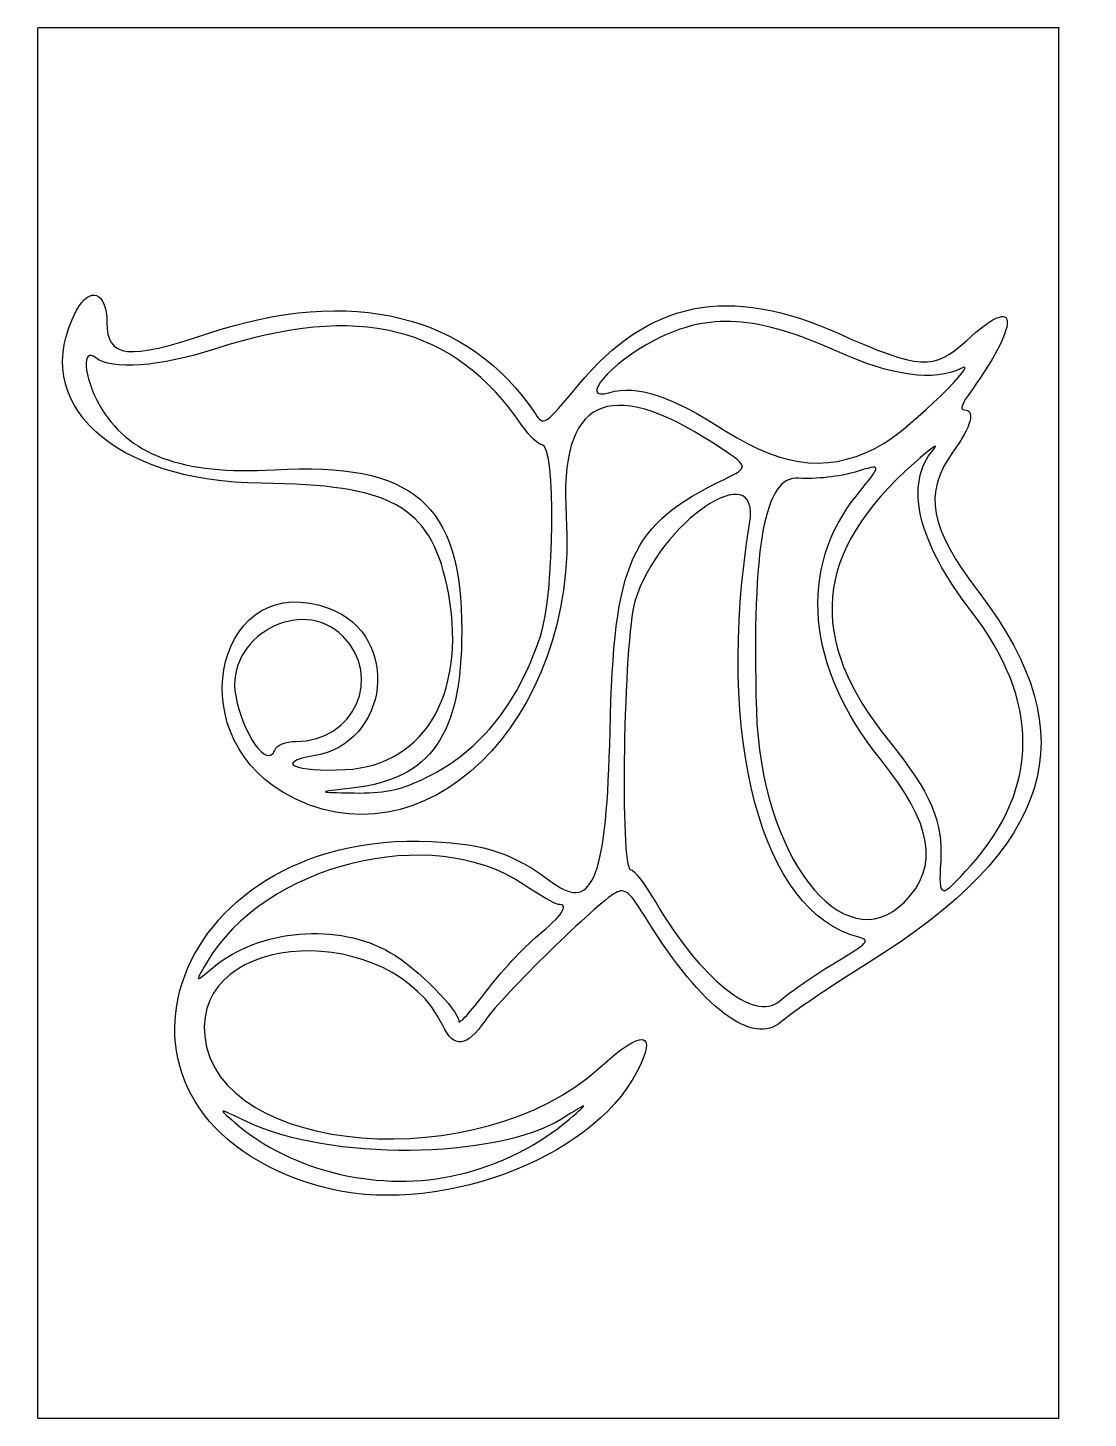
# Model space of a CAD drawing. Header units: inches. Extents: x -0.327 to 0.339, y -0.437 to 0.437.
import ezdxf

# ---------------------------------------------------------------- set-up
doc = ezdxf.new("R2010")
doc.units = ezdxf.units.IN
doc.header["$MEASUREMENT"] = 0
doc.header["$PDSIZE"] = -1
doc.layers.add('IMAGE', color=7, linetype='Continuous')

# ---------------------------------------------------------------- blocks, each defined once
blk = doc.blocks.new('w')
at = {"layer": 'IMAGE', "color": 7}
for points in [[(49.00617, 58.311249), (49.00617, 58.311249)], [(15.475719, 41.425972), (15.475719, 41.425972)], [(23.520004, 39.779444), (23.520004, 39.779444)], [(53.777074, 35.105972), (53.777074, 35.105972)], [(50.111997, 33.073973), (50.111997, 33.073973)], [(29.948694, 31.22661), (29.948694, 31.22661)], [(46.374055, 29.788802), (46.374055, 29.788802)], [(25.572276, 18.079173), (25.572276, 18.079173)], [(18.000218, 17.42095), (18.000218, 17.42095)]]:
    blk.add_lwpolyline(points, close=True, dxfattribs=at)
for points in [[(4.556338, 65.58597), (5.299147, 66.992266), (6.239999, 66.634626), (6.239999, 64.94597)], [(11.795411, 64.340563), (19.678301, 66.991838), (26.197863, 65.393989), (29.810269, 59.925387)], [(32.177338, 61.515449), (36.051572, 66.175729), (40.44449, 67.049504), (46.465575, 64.357454)], [(53.522121, 63.948351), (56.501068, 66.694249), (56.525033, 64.946173), (53.564381, 60.86597)], [(29.092077, 59.26597), (25.328205, 64.767576), (20.107912, 66.067314), (12.160004, 63.481684)], [(14.747165, 56.104315), (6.584506, 56.172495), (1.890813, 60.539556), (4.556338, 65.58597)], [(46.428244, 63.35044), (41.982314, 65.352333), (39.361261, 65.516806), (36.384708, 63.980677)], [(6.239999, 64.94597), (6.239999, 62.997392), (7.419623, 62.868841), (11.795411, 64.340563)], [(46.465575, 64.357454), (50.951453, 62.351802), (51.740445, 62.306061), (53.522121, 63.948351)], [(5.635416, 62.996581), (4.835202, 63.660699), (4.95486, 61.966944), (5.816457, 60.433938)], [(12.160004, 63.481684), (9.205892, 62.520647), (6.455297, 62.31614), (5.635416, 62.996581)], [(36.384708, 63.980677), (33.954145, 62.72632), (32.106679, 60.585917), (33.897988, 61.099658)], [(53.221033, 62.423339), (51.766791, 61.679808), (49.43026, 61.998705), (46.428244, 63.35044)], [(49.00617, 58.311249), (50.470327, 59.178654), (54.429327, 63.04112), (53.221033, 62.423339)], [(39.603111, 58.303501), (33.787015, 62.070606), (31.106172, 60.746568), (31.507741, 54.305292)], [(29.810269, 59.925387), (30.264139, 59.238301), (30.309742, 59.268935), (32.177338, 61.515449)], [(33.897988, 61.099658), (35.393364, 61.528526), (37.265066, 60.908867), (40.257085, 58.994373)], [(5.816457, 60.433938), (7.372531, 57.665277), (10.349331, 56.559312), (15.465517, 56.849039)], [(53.564381, 60.86597), (53.248679, 60.430886), (53.184013, 60.14597), (53.40097, 60.14597)], [(53.40097, 60.14597), (54.031463, 60.14597), (53.788471, 59.219729), (52.8, 57.855187)], [(30.181794, 58.223656), (29.973778, 58.224956), (29.483406, 58.69397), (29.092077, 59.26597)], [(40.257085, 58.994373), (43.578733, 56.868959), (46.223108, 56.662488), (49.00617, 58.311249)], [(30.087804, 47.68914), (30.875934, 50.028669), (30.949005, 58.218961), (30.181794, 58.223656)], [(40.189053, 56.320036), (41.606225, 57.006077), (41.606225, 57.006077), (39.603111, 58.303501)], [(51.722156, 57.990026), (52.050969, 58.373972), (51.574208, 58.031306), (50.662688, 57.228554)], [(41.596833, 53.886534), (42.229274, 57.772403), (36.597309, 53.957474), (35.289105, 49.613866)], [(53.785778, 49.072615), (50.810966, 52.922112), (50.081507, 56.07429), (51.722156, 57.990026)], [(52.8, 57.855187), (51.126075, 55.544399), (51.474411, 53.674042), (54.256416, 50.035108)], [(15.465517, 56.849039), (23.1201, 57.282513), (25.760004, 55.009681), (25.760004, 47.985972)], [(47.411082, 56.724587), (46.590986, 56.470847), (45.188135, 56.318702), (44.293632, 56.386486)], [(50.662688, 57.228554), (45.09606, 52.326166), (44.669792, 47.595489), (49.282009, 41.905972)], [(47.525895, 55.496239), (48.90217, 57.185931), (48.90217, 57.185931), (47.411082, 56.724587)], [(24.936957, 50.514016), (24.00672, 54.851564), (21.831101, 56.045147), (14.747165, 56.104315)], [(33.919997, 42.478743), (34.135796, 51.86932), (35.017799, 53.816675), (40.189053, 56.320036)], [(44.293632, 56.386486), (42.410989, 56.52915), (41.715636, 52.7151), (41.966583, 43.622481)], [(48.806544, 40.910331), (44.704122, 45.987818), (44.225088, 51.443741), (47.525895, 55.496239)], [(31.507741, 54.305292), (32.21026, 43.036743), (23.568218, 34.623723), (15.912833, 39.123662)], [(47.609277, 31.134972), (42.231469, 32.484715), (39.683085, 42.128007), (41.596833, 53.886534)], [(15.912833, 39.123662), (10.147012, 42.51289), (12.444822, 51.513099), (18.488655, 49.212801)], [(19.362556, 40.357345), (23.850012, 40.58395), (26.162833, 44.797956), (24.936957, 50.514016)], [(19.224614, 47.690586), (16.933237, 49.981965), (12.721795, 47.638886), (13.325565, 44.408586)], [(54.256416, 50.035108), (60.220874, 42.233444), (58.337744, 36.061048), (48.044571, 29.674351)], [(18.488655, 49.212801), (22.455024, 47.703188), (21.811199, 41.81745), (17.601905, 41.106295)], [(35.289105, 49.613866), (34.659725, 47.524154), (34.450426, 34.867051), (35.045236, 34.866353)], [(53.777078, 35.105972), (57.581225, 39.384494), (57.584194, 44.157338), (53.785778, 49.072615)], [(16.645847, 41.905972), (19.847326, 41.905972), (21.438948, 45.476254), (19.224614, 47.690586)], [(25.760004, 47.985972), (25.760004, 42.252404), (24.070624, 39.834507), (19.71708, 39.337127)], [(23.519999, 39.779444), (26.661417, 41.246526), (28.774886, 43.791806), (30.087804, 47.68914)], [(13.325565, 44.408586), (13.725365, 42.269569), (15.078929, 40.391953), (15.475719, 41.425972)], [(41.966583, 43.622481), (42.186673, 35.648033), (46.76152, 29.723497), (50.111997, 33.073973)], [(30.798038, 34.117675), (32.993953, 32.494165), (33.736234, 34.482097), (33.919997, 42.478743)], [(15.475719, 41.425972), (15.584298, 41.708922), (16.064658, 41.905972), (16.645847, 41.905972)], [(49.282009, 41.905972), (51.556211, 39.100574), (52.243859, 37.497054), (52.107913, 35.316273)], [(17.601905, 41.106295), (15.387199, 40.732123), (16.596588, 40.217668), (19.362556, 40.357345)], [(50.111997, 33.073973), (52.055764, 35.017739), (51.663098, 37.374827), (48.806544, 40.910331)], [(19.840004, 39.072881), (21.411274, 39.042161), (22.311334, 39.21498), (23.520004, 39.779444)], [(19.71708, 39.337127), (17.760004, 39.11354), (17.760004, 39.11354), (19.840004, 39.072881)], [(18.000214, 17.42095), (4.281733, 21.274019), (9.365793, 37.094411), (24.100146, 36.402494)], [(29.154406, 34.042817), (24.085513, 37.453931), (14.889997, 35.163515), (11.696113, 29.694313)], [(24.100146, 36.402494), (27.11376, 36.260977), (28.571805, 35.763601), (30.798038, 34.117675)], [(52.107913, 35.316273), (51.976281, 33.20475), (52.075533, 33.192245), (53.777074, 35.105972)], [(35.045236, 34.866353), (35.224116, 34.866145), (35.855069, 34.037972), (36.447351, 33.025973)], [(31.072155, 32.945973), (30.913841, 32.945973), (30.050854, 33.439553), (29.154406, 34.042817)], [(35.973515, 32.065112), (34.988187, 33.656385), (34.752936, 33.860488), (34.22796, 33.579528)], [(34.22796, 33.579528), (33.214581, 33.037185), (28.008006, 27.942803), (27.041052, 26.547487)], [(29.948694, 31.22661), (31.294805, 32.329646), (31.697522, 32.945973), (31.072155, 32.945973)], [(36.447351, 33.025973), (38.885031, 28.860847), (41.880509, 26.462307), (43.216468, 27.605801)], [(24.719723, 26.279123), (21.940217, 32.078366), (11.021978, 31.591691), (11.619862, 25.695203)], [(12.083476, 29.474681), (14.615572, 31.599784), (18.983414, 31.963845), (21.84282, 30.288121)], [(43.351531, 26.495609), (41.774449, 25.110915), (38.967601, 27.229743), (35.973515, 32.065112)], [(27.068694, 28.116358), (27.876477, 29.190946), (29.172477, 30.590559), (29.948694, 31.22661)], [(46.374055, 29.788802), (48.10024, 30.809938), (48.250756, 30.97397), (47.609277, 31.134972)], [(21.84282, 30.288121), (23.30637, 29.430425), (25.599999, 27.126054), (25.599999, 26.513347)], [(11.696113, 29.694313), (11.072228, 28.625974), (11.072228, 28.625974), (12.083476, 29.474681)], [(43.216468, 27.605801), (43.872, 28.166895), (45.292916, 29.149247), (46.374055, 29.788802)], [(48.044571, 29.674351), (46.033208, 28.426345), (43.921339, 26.99591), (43.351531, 26.495609)], [(25.599999, 26.513347), (25.599999, 26.320412), (26.260912, 27.041769), (27.068694, 28.116358)], [(27.041052, 26.547487), (26.023394, 25.079007), (25.333168, 24.999212), (24.719723, 26.279123)], [(33.360229, 23.968742), (35.706363, 26.112979), (36.571835, 26.009404), (35.390897, 23.725721)], [(11.619862, 25.695203), (12.288127, 19.104605), (26.778976, 17.953849), (33.360229, 23.968742)], [(35.390897, 23.725721), (32.867707, 18.846409), (24.162071, 15.690291), (18.000218, 17.42095)], [(13.919999, 20.998563), (12.319999, 21.771558), (12.319999, 21.771558), (13.279999, 20.940703)], [(31.679997, 21.133366), (32.799997, 22.092441), (32.799997, 22.092441), (31.248514, 21.138966)], [(13.279999, 20.940703), (16.430981, 18.213621), (21.31712, 17.076175), (25.572276, 18.079173)], [(31.248514, 21.138966), (27.604705, 18.899651), (18.418543, 18.825222), (13.919999, 20.998563)], [(25.572276, 18.079184), (27.852879, 18.616755), (29.987868, 19.684361), (31.679997, 21.133366)]]:
    blk.add_open_spline(points, degree=3, dxfattribs=at)
blk = doc.blocks.new('Wletter')
at = {"linetype": 'Continuous'}
blk.add_blockref('w', (-4.984, -30.177), dxfattribs=at)

msp = doc.modelspace()

# ---------------------------------------------------------------- linework, layer by layer
at = {"color": 7, "linetype": 'Continuous'}
for p, q in [((-0.32061, -0.43651), (-0.32061, 0.43651)), ((0.32061, 0.43651), (-0.32061, 0.43651)), ((0.32061, -0.43651), (0.32061, 0.43651)), ((-0.32061, -0.43651), (0.32061, -0.43651))]:
    msp.add_line(p, q, dxfattribs=at)
msp.add_point((0.32061, 0.43651))

# ---------------------------------------------------------------- block references
at = {"layer": 'IMAGE', "xscale": 0.01141590828081519, "yscale": 0.01141590828081519, "zscale": 0.01141590828081519}
msp.add_blockref('Wletter', (-0.29156, -0.14548), dxfattribs=at)

doc.saveas('drawing.dxf')
